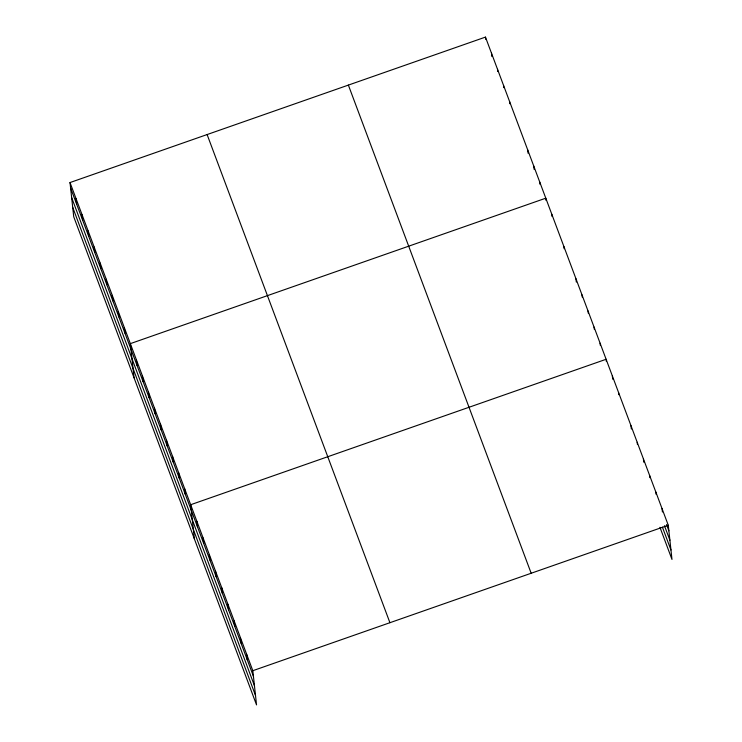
<?xml version="1.0" encoding="UTF-8"?>
<svg xmlns="http://www.w3.org/2000/svg" width="742" height="742" viewBox="0 0 742 742"><rect width="100%" height="100%" fill="white"/><g stroke="black" fill="none" stroke-linecap="round" stroke-linejoin="round"><path stroke-width="1.11" d="M70.017 182.551L252.818 670.703L256.537 704.9L73.727 216.747L70.017 182.551L485.463 37.1L668.273 525.253L671.983 559.449L659.944 527.293M252.818 670.703L668.273 525.253M666.548 524.585L668.876 530.808M664.461 525.744L669.905 540.259M662.411 527.182L670.963 549.998M348.369 85.098L531.17 573.251M207.111 134.552L389.921 622.705M70.62 188.106L253.421 676.259M71.64 197.558L254.45 685.71M72.697 207.296L255.508 695.449M662.059 508.65L662.421 511.989M655.845 492.057L656.086 494.283M649.63 475.455L649.871 477.681M643.407 458.862L643.768 462.201M637.192 442.269L637.434 444.486M630.978 425.667L631.34 429.006M618.55 392.472L618.791 394.698M612.336 375.879L612.697 379.208M606.362 361.502L606.121 359.276L190.666 504.727L194.385 538.933M600.083 343.175L600.324 345.392M594.054 327.064L594.296 329.29M588.016 310.954L588.258 313.18M581.988 294.843L582.229 297.069M575.95 278.732L576.321 282.071M563.892 246.52L564.133 248.737M551.825 214.299L552.067 216.525M546.029 200.414L545.787 198.188L130.342 343.639L134.052 377.836M539.759 182.078L540 184.304M533.73 165.976L534.092 169.306M527.692 149.865L528.054 153.195M509.596 101.533L509.837 103.759M503.558 85.423L503.799 87.649M497.53 69.321L497.771 71.538M491.501 53.211L491.863 56.55M485.463 37.1L485.704 39.326M246.604 654.101L247.207 659.666M240.389 637.508L240.992 643.064M234.175 620.906L234.778 626.471M227.961 604.313L228.564 609.868M221.747 587.72L222.35 593.275M215.532 571.117L216.135 576.682M209.309 554.524L209.921 560.08M203.095 537.922L203.698 543.487M196.88 521.329L197.483 526.885M184.637 488.616L185.24 494.181M178.599 472.515L179.202 478.071M172.571 456.404L173.174 461.96M166.533 440.294L167.135 445.859M160.504 424.183L161.107 429.748M154.466 408.072L155.078 413.637M148.437 391.971L149.04 397.526M142.408 375.86L143.011 381.416M136.37 359.749L136.973 365.305M124.304 327.528L124.906 333.093M118.275 311.417L118.878 316.982M112.237 295.316L112.849 300.872M106.208 279.205L106.811 284.761M100.179 263.095L100.782 268.66M94.141 246.984L94.744 252.549M88.112 230.873L88.715 236.438M82.074 214.772L82.677 220.328M76.046 198.661L76.649 204.217"/></g></svg>
